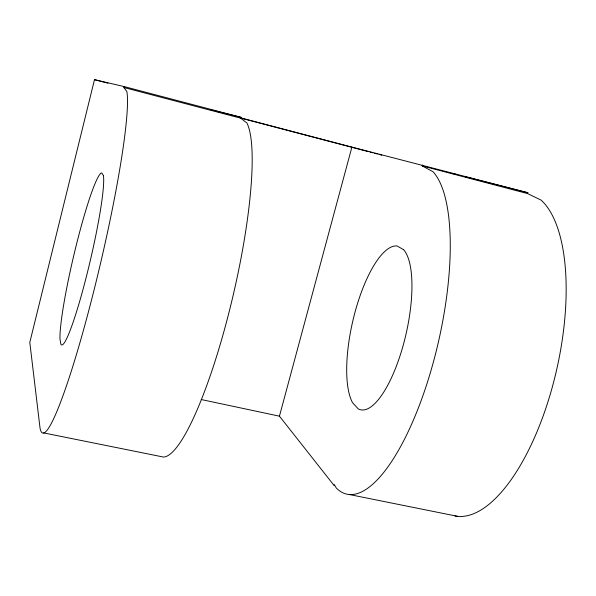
<?xml version="1.0" encoding="UTF-8"?>
<svg xmlns="http://www.w3.org/2000/svg" width="596" height="596" viewBox="0 0 596 596"><rect width="100%" height="100%" fill="white"/><g stroke="black" fill="none" stroke-linecap="round" stroke-linejoin="round"><path stroke-width="0.89" d="M124.124 86.569L94.496 79.663L29.8 342.409L40.029 428.047A177.876 17.485 -76.8 0 0 91.352 300.667A177.876 17.485 -76.8 0 0 126.829 91.456L123.894 87.5L124.124 86.569L240.94 117.293L240.71 118.194L246.863 122.932A174.345 32.855 -76.9 0 1 229.885 308.855A174.345 32.855 -76.9 0 1 163.446 457.05L43.568 432.89M422.445 165.025L422.199 165.897L433.083 171.775A168.862 55.473 -77.1 0 1 429.06 377.022A168.862 55.473 -77.1 0 1 336.256 487.96L334.334 484.675L334.11 485.502L279.442 416.179L351.901 147.1L527.855 192.746L527.616 193.596L541.093 200.1A165.681 67.907 -77.3 0 1 552.522 386.282A165.681 67.907 -77.3 0 1 454.942 515.965M349.569 494.568L457.609 516.337M201.247 399.543L279.442 416.179M210.842 109.843L213.495 110.498M215.268 110.938L220.58 112.257M222.353 112.689L240.94 117.293M452.99 173.592L455.702 174.285M464.716 176.595L471.935 178.435M473.738 178.897L527.855 192.746M240.613 117.844L351.901 147.1M94.496 79.663L108.003 83.209M240.389 118.008L368.276 151.615M370.071 152.092L372.776 152.799M374.579 153.276L377.275 153.984M379.078 154.453L381.783 155.169M123.894 87.5L240.71 118.194M422.199 165.897L527.616 193.596M403.648 249.709L397.145 245.999A83.924 27.409 -77.1 0 0 355.909 308.974A83.924 27.409 -77.1 0 0 352.541 402.673L358.203 408.863A83.924 27.409 -77.1 0 0 402.68 347.14A83.924 27.409 -77.1 0 0 403.648 249.709M103.406 175.537L101.707 172.907A88.35 8.627 -76.8 0 0 76.705 243.466A88.35 8.627 -76.8 0 0 59.95 338.93L60.904 344.354A88.35 8.627 -76.8 0 0 86.889 274.577A88.35 8.627 -76.8 0 0 103.406 175.537"/></g></svg>
